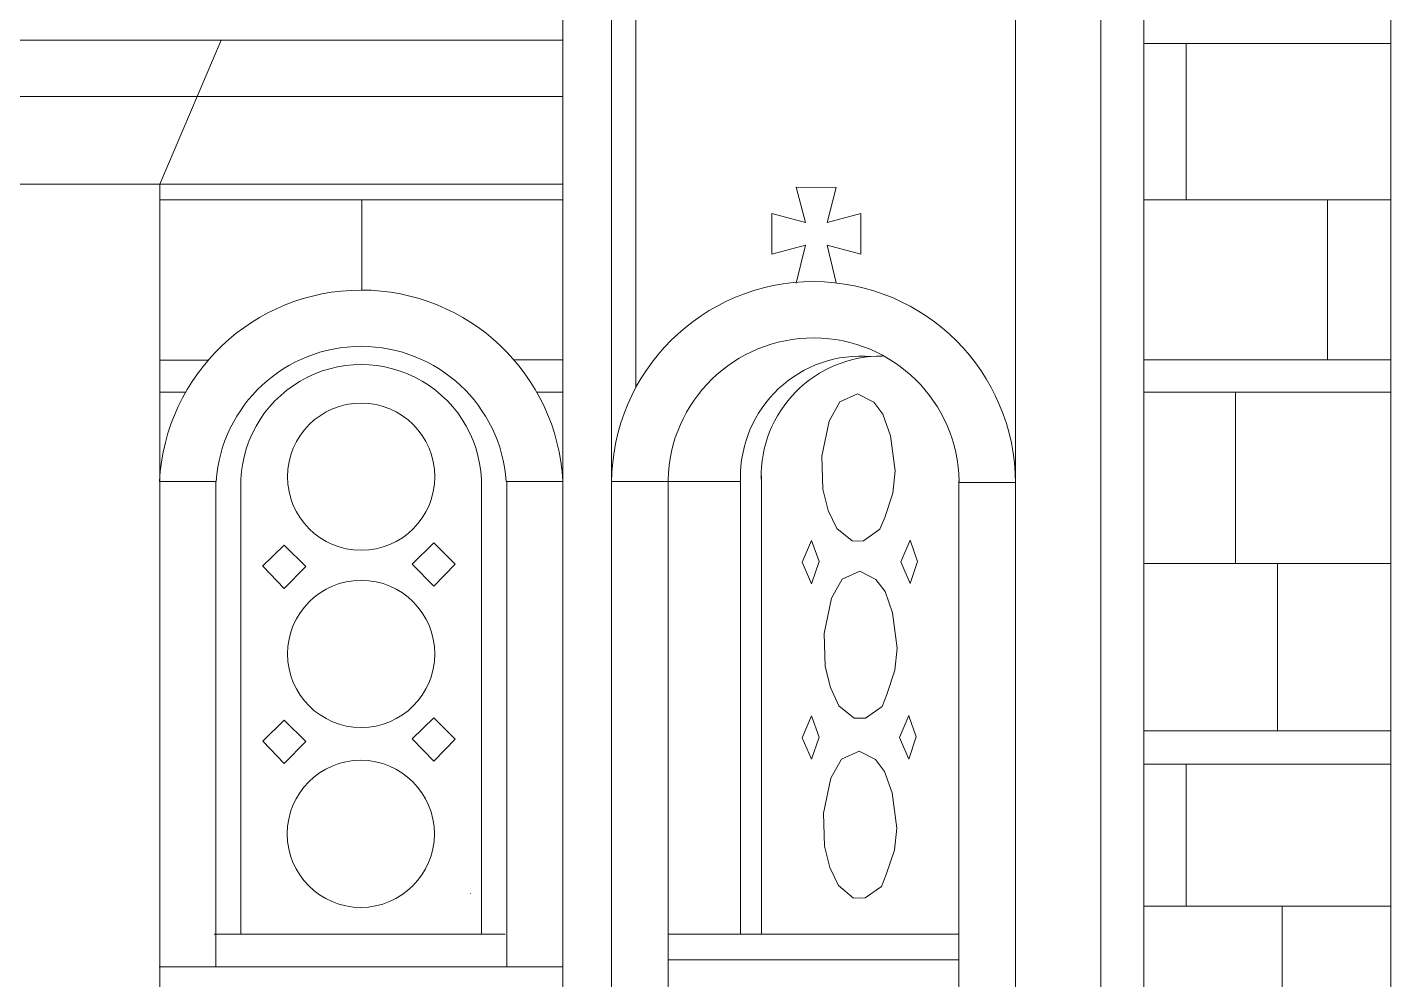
# Model space of a CAD drawing. Header units: millimetres. Extents: x -490789 to -449459, y 209001 to 327650.
# Drawn here: x -478947 to -475909, y 280558 to 282681 of the extents above; entities that cross this region are included whole.
import ezdxf

# ---------------------------------------------------------------- set-up
doc = ezdxf.new("R2010")
doc.units = ezdxf.units.MM
doc.header["$MEASUREMENT"] = 0
for name, color, linetype, lineweight in [('0_Ном._пера__7_Ном._пера__5_Ном._пера__5', 5, 'Continuous', 18), ('0_Ном._пера__7_Ном._пера__7_Ном._пера__1', 1, 'Continuous', 18), ('0_Ном._пера__7_Ном._пера__7_Ном._пера__7', 7, 'Continuous', 18), ('0_Ном_пера__1_Ном_пера__1_Ном_пера__1_Ном._пера__1_Ном_пера__1_Ном_пера__1_Ном_пера__1_Ном_пера__1_Ном_пера__1_Ном_пера__1_Ном_пера__1_Ном_пера__1_Ном_пера__1_Ном_пера__1_Ном_пера__1_Ном_пера__1_Ном_пера__1_Ном_пера__1_Ном_пера__1_Ном_пера__1_Ном_пера___D_Ном._пера__1', 1, 'Continuous', 18), ('0_Ном_пера__1_Ном_пера__1_Ном_пера__1_Ном._пера__1_Ном_пера__1_Ном_пера__1_Ном_пера__1_Ном_пера__1_Ном_пера__1_Ном_пера__1_Ном_пера__1_Ном_пера__1_Ном_пера__1_Ном_пера__1_Ном_пера__1_Ном_пера__1_Ном_пера__1_Ном_пера__1_Ном_пера__1_Ном_пера__1_Ном_пера___D_Ном._пера__7', 7, 'Continuous', 18), ('0_Ном_пера__1_Ном_пера__1_Ном_пера__1_Ном_пера__1_Ном_пера__1_Ном_пера__1_Ном_пера__1_Ном_пера__1_Ном_пера__1_Ном_пера__1_Ном._пера__1_Ном_пера__1_Ном_пера__1_Ном_пера__1_Ном_пера__1_Ном_пера__1_Ном_пера__1_Ном_пера__1_Ном_пера__1_Ном_пера__1_Ном_пера___D_Ном._пера__1', 1, 'Continuous', 18), ('0_Ном_пера__5_Ном_пера__5_Ном_пера__5_Ном_пера__5_Ном_пера__5_Ном_пера__5_Ном_пера__5_Ном_пера__5_Ном_пера__5_Ном_пера__5_Ном_пера__5_Ном_пера__5_Ном_пера__5_Ном_пера__5_Ном_пера__5_Ном_пера__5_Ном._пера__5_Ном_пера__5_Ном_пера__5_Ном_пера__5_Ном_пера___7_Ном._пера__5', 5, 'Continuous', 18), ('0_Ном_пера__7_Ном._пера__7_Ном_пера__7_Ном_пера__7_Ном_пера__7_Ном_пера__7_Ном_пера__7_Ном_пера__7_Ном_пера__7_Ном_пера__7_Ном_пера__7_Ном_пера__7_Ном_пера__7_Ном_пера__7_Ном_пера__7_Ном_пера__7_Ном_пера__7_Ном_пера__7_Ном_пера__7_Ном_пера__7_Ном_пера___7_Ном._пера__7', 7, 'Continuous', 18), ('0_Ном_пера__7_Ном_пера__7_Ном_пера__7_Ном._пера__7_Ном_пера__7_Ном_пера__7_Ном_пера__7_Ном_пера__7_Ном_пера__7_Ном_пера__7_Ном_пера__7_Ном_пера__7_Ном_пера__7_Ном_пера__7_Ном_пера__7_Ном_пера__7_Ном_пера__7_Ном_пера__7_Ном_пера__7_Ном_пера__7_Ном_пера___5_Ном._пера__7', 7, 'Continuous', 18), ('0_Ном_пера__7_Ном_пера__7_Ном_пера__7_Ном_пера__7_Ном_пера__7_Ном_пера__7_Ном_пера__7_Ном_пера__7_Ном_пера__7_Ном._пера__7_Ном_пера__7_Ном_пера__7_Ном_пера__7_Ном_пера__7_Ном_пера__7_Ном_пера__7_Ном_пера__7_Ном_пера__7_Ном_пера__7_Ном_пера__7_Ном_пера___7_Ном._пера__1', 1, 'Continuous', 18), ('0_Ном_пера__7_Ном_пера__7_Ном_пера__7_Ном_пера__7_Ном_пера__7_Ном_пера__7_Ном_пера__7_Ном_пера__7_Ном_пера__7_Ном._пера__7_Ном_пера__7_Ном_пера__7_Ном_пера__7_Ном_пера__7_Ном_пера__7_Ном_пера__7_Ном_пера__7_Ном_пера__7_Ном_пера__7_Ном_пера__7_Ном_пера___7_Ном._пера__7', 7, 'Continuous', 18), ('0_Ном_пера__7_Ном_пера__7_Ном_пера__7_Ном_пера__7_Ном_пера__7_Ном_пера__7_Ном_пера__7_Ном_пера__7_Ном_пера__7_Ном_пера__7_Ном_пера__7_Ном_пера__7_Ном_пера__7_Ном_пера__7_Ном_пера__7_Ном._пера__7_Ном_пера__7_Ном._пера__7_Ном_пера__7_Ном._пера__7_Ном_пера_2_Ном._пера__7', 7, 'Continuous', 18), ('0_Ном_пера__7_Ном_пера__7_Ном_пера__7_Ном_пера__7_Ном_пера__7_Ном_пера__7_Ном_пера__7_Ном_пера__7_Ном_пера__7_Ном_пера__7_Ном_пера__7_Ном_пера__7_Ном_пера__7_Ном_пера__7_Ном_пера__7_Ном_пера__7_Ном_пера__7_Ном_пера__7_Ном._пера__7_Ном_пера__7_Ном._пера__5_Ном._пера__1', 1, 'Continuous', 18), ('0_Ном_пера__7_Ном_пера__7_Ном_пера__7_Ном_пера__7_Ном_пера__7_Ном_пера__7_Ном_пера__7_Ном_пера__7_Ном_пера__7_Ном_пера__7_Ном_пера__7_Ном_пера__7_Ном_пера__7_Ном_пера__7_Ном_пера__7_Ном_пера__7_Ном_пера__7_Ном_пера__7_Ном_пера__7_Ном_пера__7_Ном_пера__7_8_Ном._пера__1', 1, 'Continuous', 18), ('0_Ном_пера__7_Ном_пера__7_Ном_пера__7_Ном_пера__7_Ном_пера__7_Ном_пера__7_Ном_пера__7_Ном_пера__7_Ном_пера__7_Ном_пера__7_Ном_пера__7_Ном_пера__7_Ном_пера__7_Ном_пера__7_Ном_пера__7_Ном_пера__7_Ном_пера__7_Ном_пера__7_Ном_пера__7_Ном_пера__7_Ном_пера__7_C_Ном._пера__1', 1, 'Continuous', 18), ('0_Ном_пера__7_Ном_пера__7_Ном_пера__7_Ном_пера__7_Ном_пера__7_Ном_пера__7_Ном_пера__7_Ном_пера__7_Ном_пера__7_Ном_пера__7_Ном_пера__7_Ном_пера__7_Ном_пера__7_Ном_пера__7_Ном_пера__7_Ном_пера__7_Ном_пера__7_Ном_пера__7_Ном_пера__7_Ном_пера__7_Ном_пера__7_C_Ном._пера__7', 7, 'Continuous', 18), ('hatch_Ном_пера__254_Ном_пера__254_Ном_пера__254_Ном._пера__254_Ном_пера__254_Ном._пера__9_Ном_пера__9_Ном_пера__9_Ном_пера__12_Ном_пера__12_Ном_пера__12_Ном_пера__12_Ном_пера__12_Ном_пера__12_Ном_пера__1_Ном_пера__1_Ном_пера__1_Ном_пера__1_Ном_пера__1_Н_B_Ном._пера__1', 1, 'Continuous', 18)]:
    doc.layers.add(name, color=color, linetype=linetype, lineweight=lineweight)

msp = doc.modelspace()

# ---------------------------------------------------------------- linework, layer by layer
at = {"layer": '0_Ном._пера__7_Ном._пера__5_Ном._пера__5', "linetype": 'Continuous'}
for p, q in [((-477136.1, 281845.9), (-477159.8, 281803.2)), ((-477096.9, 281863.8), (-477136.1, 281845.9)), ((-477060.8, 281845.1), (-477096.9, 281863.8)), ((-477040.5, 281818.4), (-477060.8, 281845.1)), ((-477023.4, 281770.6), (-477040.5, 281818.4)), ((-477159.8, 281803.2), (-477176.4, 281725)), ((-477013.2, 281692.1), (-477023.4, 281770.6)), ((-477176.4, 281725), (-477174, 281651.5)), ((-477018.2, 281642.8), (-477013.2, 281692.1)), ((-477174, 281651.5), (-477162.1, 281604.1)), ((-477036.3, 281588.5), (-477018.2, 281642.8)), ((-477162.1, 281604.1), (-477143.2, 281563.8)), ((-477047.1, 281562), (-477036.3, 281588.5)), ((-477143.2, 281563.8), (-477109.2, 281536.1)), ((-477083.8, 281536.1), (-477047.1, 281562)), ((-477109.4, 281536.2), (-477096.9, 281535.6)), ((-477096.9, 281535.6), (-477083.8, 281536.1)), ((-477131.3, 281450.7), (-477155, 281408.1)), ((-477092.1, 281468.7), (-477131.3, 281450.7)), ((-477056, 281449.9), (-477092.1, 281468.7)), ((-477035.6, 281423.3), (-477056, 281449.9)), ((-477018.6, 281375.5), (-477035.6, 281423.3)), ((-477155, 281408.1), (-477171.5, 281329.8)), ((-477008.3, 281297), (-477018.6, 281375.5)), ((-477171.5, 281329.8), (-477169.2, 281256.4)), ((-477013.4, 281247.7), (-477008.3, 281297)), ((-477169.2, 281256.4), (-477157.3, 281209)), ((-477031.5, 281193.3), (-477013.4, 281247.7)), ((-477157.3, 281209), (-477138.4, 281168.7)), ((-477042.3, 281166.9), (-477031.5, 281193.3)), ((-477138.4, 281168.7), (-477104.4, 281140.9)), ((-477079, 281141), (-477042.3, 281166.9)), ((-477104.6, 281141.1), (-477092.1, 281140.5)), ((-477092.1, 281140.5), (-477079, 281141)), ((-477093.3, 281067.5), (-477132.4, 281049.6)), ((-477057.2, 281048.8), (-477093.3, 281067.5)), ((-477132.4, 281049.6), (-477156.1, 281006.9)), ((-477036.8, 281022.1), (-477057.2, 281048.8)), ((-477156.1, 281006.9), (-477172.7, 280928.7)), ((-477019.8, 280974.3), (-477036.8, 281022.1)), ((-477009.5, 280895.8), (-477019.8, 280974.3)), ((-477172.7, 280928.7), (-477170.4, 280855.2)), ((-477014.6, 280846.5), (-477009.5, 280895.8)), ((-477170.4, 280855.2), (-477158.5, 280807.8)), ((-477032.7, 280792.2), (-477014.6, 280846.5)), ((-477158.5, 280807.8), (-477139.5, 280767.5)), ((-477043.5, 280765.7), (-477032.7, 280792.2)), ((-477139.5, 280767.5), (-477105.6, 280739.8)), ((-477080.2, 280739.9), (-477043.5, 280765.7))]:
    msp.add_line(p, q, dxfattribs=at)
for centre in [(-478203, 281679.2), (-478203, 281284.1), (-478203.8, 280882.9)]:
    msp.add_circle(centre, 164.1, dxfattribs=at)
at = {"layer": '0_Ном._пера__7_Ном._пера__7_Ном._пера__1', "linetype": 'Continuous'}
msp.add_line((-475909.1, 281112.3), (-476458.8, 281112.3), dxfattribs=at)
for centre, radius, start, end in [((-478203, 281645.3), 450, 2.96, 177.0662), ((-477195, 281664.1), 450, 0, 179.7617), ((-478203, 281645.6), 324.3, 4.104, 175.896), ((-477195, 281664.4), 324.3, 0.7789, 178.7941), ((-477089.3, 281679.8), 268.3, 85.1005, 181.2231)]:
    msp.add_arc(centre, radius, start, end, dxfattribs=at)
at = {"layer": '0_Ном._пера__7_Ном._пера__7_Ном._пера__7', "linetype": 'Continuous'}
for p, q in [((-477645, 283030.2), (-477645, 279651.2)), ((-477753.7, 283020.6), (-477753.7, 278451.3)), ((-477591.1, 283020.6), (-477591.1, 281877.6)), ((-476745, 283020.6), (-476745, 279651.2)), ((-476554.9, 283020.6), (-476554.9, 279651.2)), ((-476458.8, 279651.2), (-476458.8, 283020.6)), ((-476458.8, 279651.2), (-476458.8, 283020.6)), ((-475908.7, 283020.6), (-475908.7, 279651.2)), ((-479750.7, 282652.2), (-477753.7, 282652.2)), ((-479658.1, 282526.6), (-477753.7, 282526.6)), ((-477753.7, 282331.3), (-479552, 282331.3)), ((-478652, 282331.3), (-478652, 279651.2)), ((-478527.2, 281668.8), (-478527.2, 280586.4)), ((-478471.2, 281662.7), (-478471.2, 280658.9)), ((-477934.8, 281662.7), (-477934.8, 280658.9)), ((-477878.7, 281668.8), (-477878.7, 280586.4)), ((-477645, 281667.1), (-477645, 279651.2)), ((-477519.2, 281671.3), (-477519.2, 279651.2)), ((-477357.9, 281681.5), (-477357.9, 280658.9)), ((-477310.9, 281681.5), (-477310.9, 280658.9)), ((-476870.8, 281670.3), (-476870.8, 279651.2)), ((-476745, 281667.1), (-476745, 279651.2)), ((-476745, 281667.1), (-476745, 279651.2)), ((-477105.8, 280739.9), (-477093.3, 280739.3)), ((-477093.3, 280739.3), (-477080.2, 280739.9)), ((-478530.6, 280658.9), (-477882.1, 280658.9)), ((-477519.2, 280658.9), (-476870.8, 280658.9)), ((-477519.2, 280601.7), (-476870.8, 280601.7)), ((-478653, 280586.4), (-477753, 280586.4))]:
    msp.add_line(p, q, dxfattribs=at)
for centre in [(-478203, 281679.2), (-478203, 281284.1), (-478203.8, 280882.9)]:
    msp.add_circle(centre, 164.1, dxfattribs=at)
for centre, radius, start, end in [((-477195, 281664.1), 450, 0, 179.7617), ((-477195, 281664.4), 324.3, 0.7789, 178.7941), ((-477043.5, 281679.8), 268.3, 89.4421, 181.2231), ((-478203, 281661), 268.3, 358.7614, 181.2231)]:
    msp.add_arc(centre, radius, start, end, dxfattribs=at)
at = {"layer": '0_Ном_пера__1_Ном_пера__1_Ном_пера__1_Ном._пера__1_Ном_пера__1_Ном_пера__1_Ном_пера__1_Ном_пера__1_Ном_пера__1_Ном_пера__1_Ном_пера__1_Ном_пера__1_Ном_пера__1_Ном_пера__1_Ном_пера__1_Ном_пера__1_Ном_пера__1_Ном_пера__1_Ном_пера__1_Ном_пера__1_Ном_пера___D_Ном._пера__1', "linetype": 'Continuous'}
for p, q in [((-478544.1, 281938.8), (-478652, 281938.8)), ((-477753.7, 281939.5), (-477862.5, 281939.5)), ((-476458.8, 281940.1), (-475909.1, 281940.1)), ((-476458.8, 281038.6), (-475909.1, 281038.6))]:
    msp.add_line(p, q, dxfattribs=at)
at = {"layer": '0_Ном_пера__1_Ном_пера__1_Ном_пера__1_Ном._пера__1_Ном_пера__1_Ном_пера__1_Ном_пера__1_Ном_пера__1_Ном_пера__1_Ном_пера__1_Ном_пера__1_Ном_пера__1_Ном_пера__1_Ном_пера__1_Ном_пера__1_Ном_пера__1_Ном_пера__1_Ном_пера__1_Ном_пера__1_Ном_пера__1_Ном_пера___D_Ном._пера__7', "linetype": 'Continuous'}
for p, q in [((-476458.8, 282296.8), (-475909.1, 282296.8)), ((-476458.8, 281485.8), (-475909.1, 281485.8))]:
    msp.add_line(p, q, dxfattribs=at)
at = {"layer": '0_Ном_пера__1_Ном_пера__1_Ном_пера__1_Ном_пера__1_Ном_пера__1_Ном_пера__1_Ном_пера__1_Ном_пера__1_Ном_пера__1_Ном_пера__1_Ном._пера__1_Ном_пера__1_Ном_пера__1_Ном_пера__1_Ном_пера__1_Ном_пера__1_Ном_пера__1_Ном_пера__1_Ном_пера__1_Ном_пера__1_Ном_пера___D_Ном._пера__1', "linetype": 'Continuous'}
msp.add_line((-477288.1, 282265.7), (-477288.1, 282175.4), dxfattribs=at)
at = {"layer": '0_Ном_пера__5_Ном_пера__5_Ном_пера__5_Ном_пера__5_Ном_пера__5_Ном_пера__5_Ном_пера__5_Ном_пера__5_Ном_пера__5_Ном_пера__5_Ном_пера__5_Ном_пера__5_Ном_пера__5_Ном_пера__5_Ном_пера__5_Ном_пера__5_Ном._пера__5_Ном_пера__5_Ном_пера__5_Ном_пера__5_Ном_пера___7_Ном._пера__5', "linetype": 'Continuous'}
for p, q in [((-478374.7, 281526.7), (-478422.9, 281479.6)), ((-478374.3, 281526.5), (-478326.6, 281478.9)), ((-478041.1, 281531.7), (-478089.3, 281484.5)), ((-478041.1, 281531.7), (-477993.4, 281484)), ((-477199.6, 281537), (-477220, 281488.4)), ((-477199.2, 281536.8), (-477182.7, 281489.8)), ((-476979.9, 281537.7), (-477000.3, 281489.1)), ((-476979.5, 281537.5), (-476963, 281490.5)), ((-478422.5, 281479.4), (-478374.3, 281429.9)), ((-478089.3, 281484.5), (-478041.1, 281435.1)), ((-477993.4, 281484), (-478041.1, 281435.1)), ((-477220, 281488.4), (-477199.2, 281440.2)), ((-477182.7, 281489.8), (-477199.2, 281440.2)), ((-477000.3, 281489.1), (-476979.5, 281440.9)), ((-476963, 281490.5), (-476979.5, 281440.9)), ((-478326.6, 281478.9), (-478374.3, 281429.9)), ((-477199.6, 281145.8), (-477220, 281097.2)), ((-477199.2, 281145.7), (-477182.7, 281098.6)), ((-476982.9, 281146.5), (-477003.4, 281097.9)), ((-476982.5, 281146.3), (-476966.1, 281099.3)), ((-478374.3, 281136.6), (-478422.5, 281089.5)), ((-478374.3, 281136.6), (-478326.6, 281088.9)), ((-478041.1, 281141.8), (-478089.3, 281094.6)), ((-478041.1, 281141.8), (-477993.4, 281094.1)), ((-478422.5, 281089.5), (-478374.3, 281040)), ((-478326.6, 281088.9), (-478374.3, 281040)), ((-478089.3, 281094.6), (-478041.1, 281045.2)), ((-477993.4, 281094.1), (-478041.1, 281045.2)), ((-477220, 281097.2), (-477199.2, 281049.1)), ((-477182.7, 281098.6), (-477199.2, 281049.1)), ((-477003.4, 281097.9), (-476982.5, 281049.7)), ((-476966.1, 281099.3), (-476982.5, 281049.7))]:
    msp.add_line(p, q, dxfattribs=at)
at = {"layer": '0_Ном_пера__7_Ном._пера__7_Ном_пера__7_Ном_пера__7_Ном_пера__7_Ном_пера__7_Ном_пера__7_Ном_пера__7_Ном_пера__7_Ном_пера__7_Ном_пера__7_Ном_пера__7_Ном_пера__7_Ном_пера__7_Ном_пера__7_Ном_пера__7_Ном_пера__7_Ном_пера__7_Ном_пера__7_Ном_пера__7_Ном_пера___7_Ном._пера__7', "linetype": 'Continuous'}
for p, q in [((-476364.2, 282296.8), (-476364.2, 282645.1)), ((-478201.7, 282095.3), (-478201.7, 282296.8)), ((-476254.7, 281485.8), (-476254.7, 281867.9)), ((-476364.2, 280721.7), (-476364.2, 281038.6))]:
    msp.add_line(p, q, dxfattribs=at)
at = {"layer": '0_Ном_пера__7_Ном_пера__7_Ном_пера__7_Ном._пера__7_Ном_пера__7_Ном_пера__7_Ном_пера__7_Ном_пера__7_Ном_пера__7_Ном_пера__7_Ном_пера__7_Ном_пера__7_Ном_пера__7_Ном_пера__7_Ном_пера__7_Ном_пера__7_Ном_пера__7_Ном_пера__7_Ном_пера__7_Ном_пера__7_Ном_пера___5_Ном._пера__7', "linetype": 'Continuous'}
for p, q in [((-476049.8, 282296.8), (-476049.8, 281940.1)), ((-477959.5, 280749.6), (-477959.5, 280749.5)), ((-477959.5, 280749.6), (-477959.5, 280749.5)), ((-477959.5, 280749.6), (-477959.5, 280749.5)), ((-476150.3, 280721.7), (-476150.3, 280401.4))]:
    msp.add_line(p, q, dxfattribs=at)
at = {"layer": '0_Ном_пера__7_Ном_пера__7_Ном_пера__7_Ном_пера__7_Ном_пера__7_Ном_пера__7_Ном_пера__7_Ном_пера__7_Ном_пера__7_Ном._пера__7_Ном_пера__7_Ном_пера__7_Ном_пера__7_Ном_пера__7_Ном_пера__7_Ном_пера__7_Ном_пера__7_Ном_пера__7_Ном_пера__7_Ном_пера__7_Ном_пера___7_Ном._пера__1', "linetype": 'Continuous'}
msp.add_line((-475908.7, 282645.1), (-476458.8, 282645.1), dxfattribs=at)
at = {"layer": '0_Ном_пера__7_Ном_пера__7_Ном_пера__7_Ном_пера__7_Ном_пера__7_Ном_пера__7_Ном_пера__7_Ном_пера__7_Ном_пера__7_Ном._пера__7_Ном_пера__7_Ном_пера__7_Ном_пера__7_Ном_пера__7_Ном_пера__7_Ном_пера__7_Ном_пера__7_Ном_пера__7_Ном_пера__7_Ном_пера__7_Ном_пера___7_Ном._пера__7', "linetype": 'Continuous'}
msp.add_line((-475909.1, 280721.7), (-476458.8, 280721.7), dxfattribs=at)
at = {"layer": '0_Ном_пера__7_Ном_пера__7_Ном_пера__7_Ном_пера__7_Ном_пера__7_Ном_пера__7_Ном_пера__7_Ном_пера__7_Ном_пера__7_Ном_пера__7_Ном_пера__7_Ном_пера__7_Ном_пера__7_Ном_пера__7_Ном_пера__7_Ном._пера__7_Ном_пера__7_Ном._пера__7_Ном_пера__7_Ном._пера__7_Ном_пера_2_Ном._пера__7', "linetype": 'Continuous'}
msp.add_line((-476160.9, 281485.8), (-476160.9, 281112.3), dxfattribs=at)
at = {"layer": '0_Ном_пера__7_Ном_пера__7_Ном_пера__7_Ном_пера__7_Ном_пера__7_Ном_пера__7_Ном_пера__7_Ном_пера__7_Ном_пера__7_Ном_пера__7_Ном_пера__7_Ном_пера__7_Ном_пера__7_Ном_пера__7_Ном_пера__7_Ном_пера__7_Ном_пера__7_Ном_пера__7_Ном._пера__7_Ном_пера__7_Ном._пера__5_Ном._пера__1', "linetype": 'Continuous'}
for p, q in [((-478652, 281867.6), (-478594.2, 281867.6)), ((-477811.4, 281867.6), (-477753.7, 281867.6)), ((-475909.1, 281867.6), (-476458.8, 281867.6))]:
    msp.add_line(p, q, dxfattribs=at)
at = {"layer": '0_Ном_пера__7_Ном_пера__7_Ном_пера__7_Ном_пера__7_Ном_пера__7_Ном_пера__7_Ном_пера__7_Ном_пера__7_Ном_пера__7_Ном_пера__7_Ном_пера__7_Ном_пера__7_Ном_пера__7_Ном_пера__7_Ном_пера__7_Ном_пера__7_Ном_пера__7_Ном_пера__7_Ном_пера__7_Ном_пера__7_Ном_пера__7_8_Ном._пера__1', "linetype": 'Continuous'}
for p, q in [((-477233.4, 282324.6), (-477213.1, 282245.7)), ((-477144.5, 282324.2), (-477164.8, 282245.7)), ((-477213.1, 282245.7), (-477288.2, 282265.7)), ((-477089.5, 282265.7), (-477164.8, 282245.7)), ((-477213.1, 282195.5), (-477288.1, 282175.4)), ((-477233.4, 282111.1), (-477213.1, 282195.5)), ((-477164.7, 282195.5), (-477144.7, 282111.3)), ((-477089.4, 282175.4), (-477164.7, 282195.5))]:
    msp.add_line(p, q, dxfattribs=at)
at = {"layer": '0_Ном_пера__7_Ном_пера__7_Ном_пера__7_Ном_пера__7_Ном_пера__7_Ном_пера__7_Ном_пера__7_Ном_пера__7_Ном_пера__7_Ном_пера__7_Ном_пера__7_Ном_пера__7_Ном_пера__7_Ном_пера__7_Ном_пера__7_Ном_пера__7_Ном_пера__7_Ном_пера__7_Ном_пера__7_Ном_пера__7_Ном_пера__7_C_Ном._пера__1', "linetype": 'Continuous'}
for p, q in [((-478526.4, 281668.8), (-478651.8, 281668.8)), ((-477753.6, 281668.8), (-477879.6, 281668.8)), ((-477357.5, 281668.8), (-477645, 281668.8)), ((-476745, 281666), (-476870.8, 281666))]:
    msp.add_line(p, q, dxfattribs=at)
at = {"layer": '0_Ном_пера__7_Ном_пера__7_Ном_пера__7_Ном_пера__7_Ном_пера__7_Ном_пера__7_Ном_пера__7_Ном_пера__7_Ном_пера__7_Ном_пера__7_Ном_пера__7_Ном_пера__7_Ном_пера__7_Ном_пера__7_Ном_пера__7_Ном_пера__7_Ном_пера__7_Ном_пера__7_Ном_пера__7_Ном_пера__7_Ном_пера__7_C_Ном._пера__7', "linetype": 'Continuous'}
for p, q in [((-478652, 282331.3), (-478515.2, 282652.2)), ((-477753.7, 282296.8), (-478652, 282296.8))]:
    msp.add_line(p, q, dxfattribs=at)
at = {"layer": 'hatch_Ном_пера__254_Ном_пера__254_Ном_пера__254_Ном._пера__254_Ном_пера__254_Ном._пера__9_Ном_пера__9_Ном_пера__9_Ном_пера__12_Ном_пера__12_Ном_пера__12_Ном_пера__12_Ном_пера__12_Ном_пера__12_Ном_пера__1_Ном_пера__1_Ном_пера__1_Ном_пера__1_Ном_пера__1_Н_B_Ном._пера__1', "linetype": 'Continuous'}
for p, q in [((-477144.7, 282324.3), (-477233.4, 282324.6)), ((-477089.5, 282265.7), (-477089.4, 282175.4))]:
    msp.add_line(p, q, dxfattribs=at)

doc.saveas('drawing.dxf')
